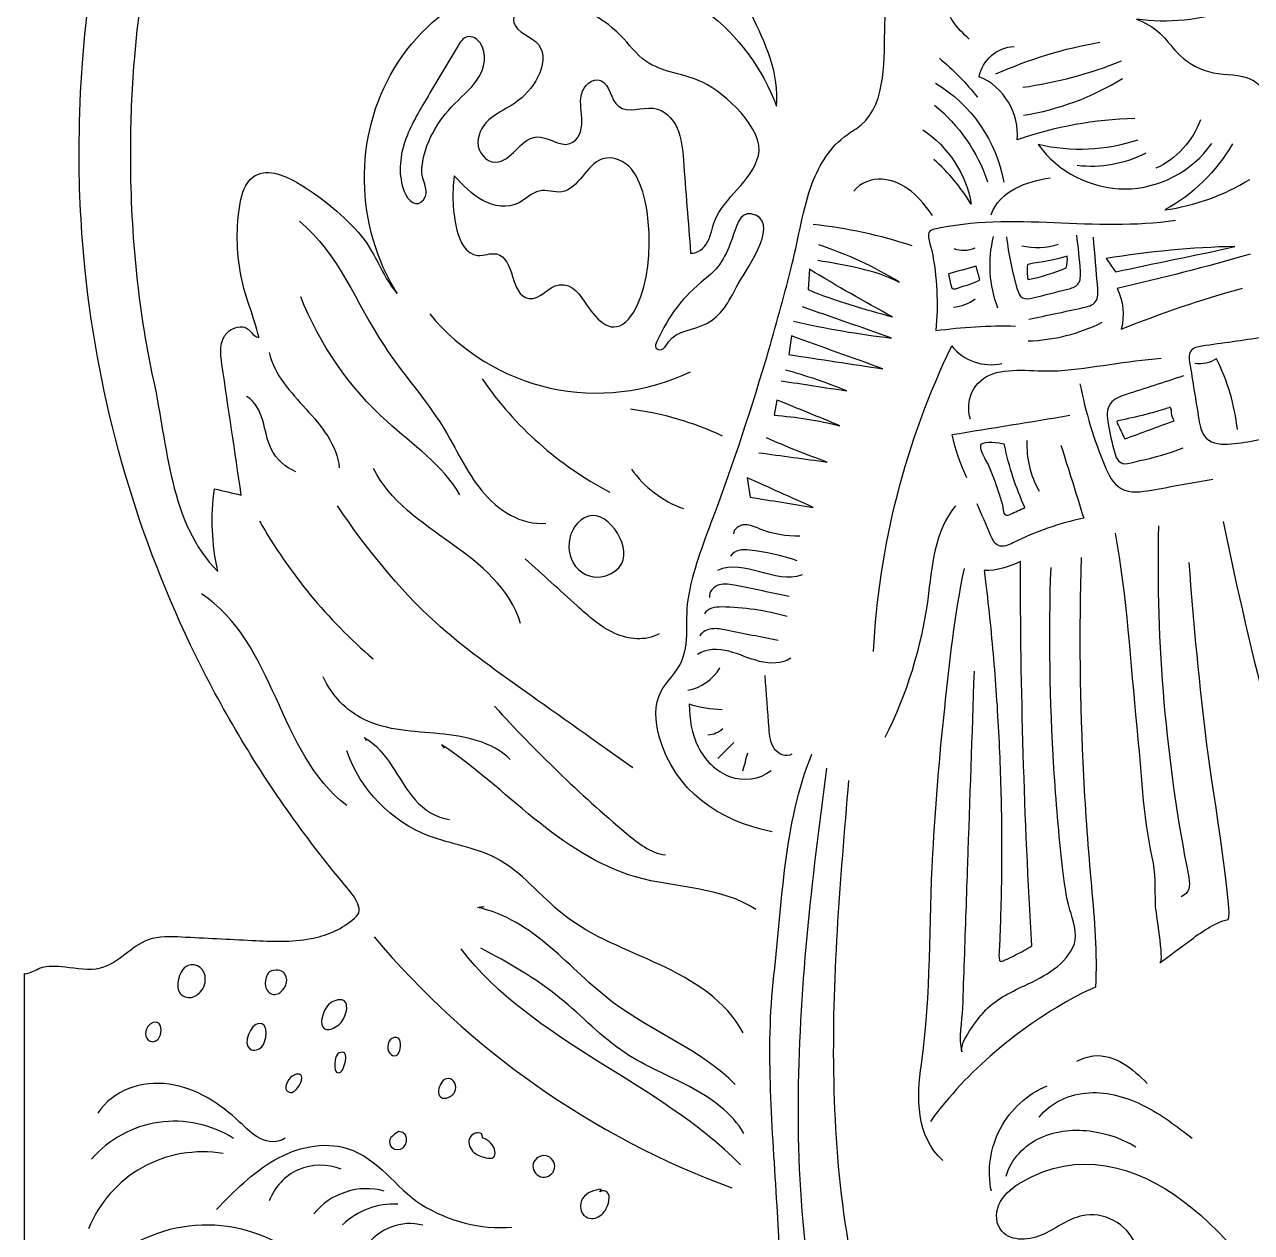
# Model space of a CAD drawing. Extents: x -16.5 to 33.6, y -23.1 to 38.3.
# Drawn here: x -16.51 to 9.34, y -8.63 to 16.82 of the extents above; entities that cross this region are included whole.
import ezdxf

# ---------------------------------------------------------------- set-up
doc = ezdxf.new("R2010")
doc.units = 0
doc.layers.add('LAYER_1', color=7, linetype='CONTINUOUS')

msp = doc.modelspace()

# ---------------------------------------------------------------- linework, layer by layer
at = {"layer": 'LAYER_1', "color": 7}
for points, knots in [([(32.986, 1.641), (32.737, 1.719), (32.465, 1.641), (32.228, 1.531), (31.991, 1.422), (31.766, 1.279), (31.512, 1.218), (31.263, 1.159), (30.994, 1.183), (30.76, 1.287), (30.63, 1.345), (30.51, 1.426), (30.376, 1.474), (30.183, 1.543), (29.977, 1.535), (29.778, 1.498), (29.625, 1.469), (29.431, 1.358), (29.282, 1.372), (29.284, 1.42), (29.307, 1.471), (29.338, 1.52), (29.395, 1.611), (29.48, 1.701), (29.526, 1.774), (29.664, 1.995), (29.79, 2.224), (29.916, 2.452), (30.17, 2.908), (30.408, 3.373), (30.631, 3.846), (31.081, 4.798), (31.468, 5.779), (31.789, 6.782), (32.447, 8.84), (32.824, 10.986), (32.912, 13.145), (32.925, 13.478), (32.932, 13.812), (32.932, 14.145), (32.932, 27.48), (22.122, 38.289), (8.788, 38.289), (-4.547, 38.289), (-15.357, 27.48), (-15.357, 14.145), (-15.357, 13.306), (-15.314, 12.467), (-15.228, 11.632), (-14.945, 8.9), (-14.192, 6.221), (-13.007, 3.742), (-12.428, 2.532), (-11.748, 1.37), (-10.976, 0.272), (-10.592, -0.274), (-10.185, -0.804), (-9.757, -1.316), (-9.654, -1.441), (-9.555, -1.546), (-9.495, -1.692), (-9.417, -1.882), (-9.452, -1.926), (-9.612, -2.058), (-9.858, -2.262), (-10.165, -2.383), (-10.477, -2.442), (-10.882, -2.519), (-11.297, -2.499), (-11.709, -2.479), (-12.205, -2.454), (-12.702, -2.429), (-13.199, -2.405), (-13.433, -2.393), (-13.674, -2.383), (-13.894, -2.461), (-14.265, -2.594), (-14.524, -2.959), (-14.905, -3.058), (-15.148, -3.12), (-15.403, -3.065), (-15.652, -3.035), (-15.828, -3.014), (-16.018, -3.005), (-16.187, -3.065), (-16.196, -3.069), (-16.506, -3.224), (-16.506, -3.174), (-16.506, -3.315), (-16.506, -23.146), (-16.506, -23.146), (-16.506, -23.146), (33.635, -23.146), (33.635, -23.146), (33.635, -23.146), (33.635, 1.467), (33.635, 1.505), (33.635, 1.405), (33.013, 1.633), (32.986, 1.641)], [0, 0, 0, 0, 1, 1, 1, 2, 2, 2, 3, 3, 3, 4, 4, 4, 5, 5, 5, 6, 6, 6, 7, 7, 7, 8, 8, 8, 9, 9, 9, 10, 10, 10, 11, 11, 11, 12, 12, 12, 13, 13, 13, 14, 14, 14, 15, 15, 15, 16, 16, 16, 17, 17, 17, 18, 18, 18, 19, 19, 19, 20, 20, 20, 21, 21, 21, 22, 22, 22, 23, 23, 23, 24, 24, 24, 25, 25, 25, 26, 26, 26, 27, 27, 27, 28, 28, 28, 29, 29, 29, 30, 30, 30, 31, 31, 31, 32, 32, 32, 33, 33, 33, 33]), ([(1.051, 34.703), (0.704, 34.268), (0.354, 33.731), (0.163, 33.206), (0.113, 33.067), (-0.168, 31.405), (0.067, 31.441), (-2.592, 31.03), (-4.777, 28.553), (-4.855, 25.864), (-4.931, 23.226), (-2.968, 20.735), (-0.41, 20.109), (-0.36, 20.102), (-0.31, 20.091), (-0.261, 20.075), (-0.311, 20.085), (-0.36, 20.097), (-0.41, 20.109), (-1.007, 20.191), (-1.591, 19.608), (-1.684, 18.987), (-1.784, 18.314), (-1.49, 17.652), (-1.197, 17.038), (-0.904, 16.424), (-0.596, 15.772), (-0.668, 15.096), (-1.24, 16.676), (-2.769, 17.866), (-4.441, 18.031), (-6.114, 18.197), (-7.846, 17.331), (-8.717, 15.893), (-9.585, 14.46), (-9.545, 12.562), (-8.655, 11.149), (-9.001, 11.54), (-9.115, 12.044), (-9.479, 12.444), (-9.854, 12.856), (-10.295, 13.211), (-10.775, 13.493), (-11.059, 13.66), (-11.434, 13.797), (-11.698, 13.601), (-11.866, 13.476), (-11.928, 13.256), (-11.964, 13.05), (-12.051, 12.55), (-12.043, 12.034), (-11.948, 11.536), (-11.9, 11.287), (-11.829, 11.043), (-11.74, 10.805), (-11.718, 10.747), (-11.56, 10.22), (-11.568, 10.222), (-11.712, 10.256), (-11.747, 10.397), (-11.871, 10.438), (-11.988, 10.476), (-12.158, 10.407), (-12.24, 10.324), (-12.406, 10.157), (-12.383, 9.886), (-12.348, 9.652), (-12.212, 8.736), (-12.077, 7.819), (-11.941, 6.902), (-12.128, 6.946), (-12.316, 6.99), (-12.504, 7.034), (-12.588, 6.457), (-12.563, 5.864), (-12.432, 5.296), (-13.46, 6.303), (-13.493, 7.973), (-13.789, 9.314), (-14.138, 10.899), (-14.277, 12.524), (-14.277, 14.145), (-14.277, 14.784), (-14.251, 15.422), (-14.199, 16.059), (-14.059, 17.756), (-13.732, 19.437), (-13.222, 21.062), (-12.725, 22.646), (-12.055, 24.175), (-11.228, 25.614), (-10.411, 27.037), (-9.442, 28.372), (-8.343, 29.59), (-7.246, 30.806), (-6.02, 31.905), (-4.693, 32.862), (-3.356, 33.827), (-1.916, 34.648), (-0.404, 35.305), (0.36, 35.638), (1.143, 35.929), (1.939, 36.176), (2.341, 36.301), (2.746, 36.415), (3.154, 36.517), (3.357, 36.568), (3.574, 36.597), (3.772, 36.663), (3.876, 36.697), (3.96, 36.755), (4.073, 36.77), (4.173, 36.783), (4.347, 36.707), (4.425, 36.73), (3.761, 36.534), (3.123, 36.251), (2.533, 35.891), (1.986, 35.557), (1.456, 35.211), (1.051, 34.703)], [0, 0, 0, 0, 1, 1, 1, 2, 2, 2, 3, 3, 3, 4, 4, 4, 5, 5, 5, 6, 6, 6, 7, 7, 7, 8, 8, 8, 9, 9, 9, 10, 10, 10, 11, 11, 11, 12, 12, 12, 13, 13, 13, 14, 14, 14, 15, 15, 15, 16, 16, 16, 17, 17, 17, 18, 18, 18, 19, 19, 19, 20, 20, 20, 21, 21, 21, 22, 22, 22, 23, 23, 23, 24, 24, 24, 25, 25, 25, 26, 26, 26, 27, 27, 27, 28, 28, 28, 29, 29, 29, 30, 30, 30, 31, 31, 31, 32, 32, 32, 33, 33, 33, 34, 34, 34, 35, 35, 35, 36, 36, 36, 37, 37, 37, 38, 38, 38, 39, 39, 39, 40, 40, 40, 40]), ([(-0.759, -0.192), (-1.874, 0.032), (-2.818, 0.67), (-3.137, 1.814), (-3.225, 2.13), (-3.252, 2.483), (-3.097, 2.771), (-3.007, 2.94), (-2.862, 3.072), (-2.757, 3.233), (-2.454, 3.698), (-2.605, 4.193), (-2.528, 4.698), (-2.436, 5.297), (-2.212, 5.865), (-2.001, 6.43), (-1.567, 7.592), (-1.176, 8.771), (-0.829, 9.963), (-0.653, 10.565), (-0.489, 11.17), (-0.336, 11.779), (-0.196, 12.337), (-0.116, 12.931), (0.086, 13.473), (0.235, 13.872), (0.472, 14.249), (0.819, 14.496), (0.918, 14.566), (1.024, 14.625), (1.116, 14.703), (1.668, 15.172), (1.589, 16.155), (1.616, 16.804), (1.654, 17.691), (1.646, 18.58), (1.591, 19.465), (1.55, 20.128), (1.484, 20.804), (1.65, 21.446), (1.815, 22.089), (2.27, 22.705), (2.917, 22.85)], [0, 0, 0, 0, 1, 1, 1, 2, 2, 2, 3, 3, 3, 4, 4, 4, 5, 5, 5, 6, 6, 6, 7, 7, 7, 8, 8, 8, 9, 9, 9, 10, 10, 10, 11, 11, 11, 12, 12, 12, 13, 13, 13, 14, 14, 14, 14]), ([(3.394, 16.505), (3.269, 16.624), (3.142, 16.744), (3.048, 16.889), (2.954, 17.034), (2.893, 17.208), (2.915, 17.379), (2.943, 17.609), (3.116, 17.801), (3.318, 17.913), (3.52, 18.026), (3.752, 18.072), (3.979, 18.117)], [0, 0, 0, 0, 1, 1, 1, 2, 2, 2, 3, 3, 3, 4, 4, 4, 4]), ([(-5.683, 16.395), (-5.832, 16.579), (-6.144, 16.631), (-6.198, 16.862), (-6.231, 17.002), (-6.141, 17.148), (-6.017, 17.221), (-5.893, 17.293), (-5.744, 17.306), (-5.6, 17.303), (-4.985, 17.292), (-4.377, 17.028), (-3.95, 16.585), (-3.775, 16.403), (-3.627, 16.192), (-3.421, 16.047), (-3.067, 15.798), (-2.599, 15.783), (-2.211, 15.593), (-1.764, 15.375), (-0.916, 14.619), (-1.049, 14.057), (-1.114, 13.784), (-1.299, 13.558), (-1.486, 13.349), (-1.673, 13.14), (-1.872, 12.929), (-1.972, 12.667), (-2.026, 12.525), (-2.049, 12.372), (-2.119, 12.237), (-2.189, 12.102), (-2.325, 11.983), (-2.476, 12), (-2.527, 12.655), (-2.578, 13.309), (-2.629, 13.964), (-2.646, 14.191), (-2.665, 14.423), (-2.758, 14.631), (-2.85, 14.84), (-3.033, 15.023), (-3.259, 15.052), (-3.508, 15.084), (-3.797, 14.937), (-3.994, 15.094), (-4.169, 15.234), (-4.161, 15.552), (-4.37, 15.634), (-4.547, 15.703), (-4.736, 15.527), (-4.777, 15.342), (-4.818, 15.157), (-4.767, 14.965), (-4.765, 14.775), (-4.763, 14.585), (-4.836, 14.366), (-5.017, 14.307), (-5.25, 14.231), (-5.481, 14.469), (-5.726, 14.449), (-6.072, 14.421), (-6.24, 13.914), (-6.587, 13.917), (-6.793, 13.919), (-6.955, 14.128), (-6.955, 14.334), (-6.955, 14.54), (-6.827, 14.728), (-6.666, 14.856), (-6.517, 14.974), (-6.34, 15.052), (-6.182, 15.159), (-5.976, 15.299), (-5.806, 15.491), (-5.692, 15.712), (-5.581, 15.927), (-5.531, 16.208), (-5.683, 16.395)], [0, 0, 0, 0, 1, 1, 1, 2, 2, 2, 3, 3, 3, 4, 4, 4, 5, 5, 5, 6, 6, 6, 7, 7, 7, 8, 8, 8, 9, 9, 9, 10, 10, 10, 11, 11, 11, 12, 12, 12, 13, 13, 13, 14, 14, 14, 15, 15, 15, 16, 16, 16, 17, 17, 17, 18, 18, 18, 19, 19, 19, 20, 20, 20, 21, 21, 21, 22, 22, 22, 23, 23, 23, 24, 24, 24, 25, 25, 25, 26, 26, 26, 26]), ([(8.9, 17.129), (8.268, 16.902), (7.579, 16.834), (6.915, 16.933), (7.091, 16.849), (7.264, 16.772), (7.408, 16.636), (7.542, 16.511), (7.644, 16.357), (7.77, 16.225), (7.951, 16.036), (8.182, 15.899), (8.432, 15.826), (8.701, 15.746), (8.985, 15.783), (9.252, 15.692), (9.357, 15.656), (9.458, 15.597), (9.526, 15.509), (9.603, 15.408), (9.632, 15.278), (9.652, 15.151), (9.668, 15.043), (9.679, 14.934), (9.685, 14.824), (9.69, 14.741), (9.713, 14.66), (9.713, 14.578), (9.714, 14.345), (9.691, 14.11), (9.688, 13.876), (9.648, 10.737), (10.233, 7.573), (10.89, 4.496), (11.569, 1.32), (12.46, -1.81), (13.553, -4.868), (15.095, -9.179), (17.041, -13.346), (19.366, -17.29)], [0, 0, 0, 0, 1, 1, 1, 2, 2, 2, 3, 3, 3, 4, 4, 4, 5, 5, 5, 6, 6, 6, 7, 7, 7, 8, 8, 8, 9, 9, 9, 10, 10, 10, 11, 11, 11, 12, 12, 12, 13, 13, 13, 13]), ([(-8.48, 13.241), (-8.632, 13.562), (-8.617, 13.942), (-8.515, 14.282), (-8.413, 14.622), (-8.23, 14.931), (-8.049, 15.236), (-7.826, 15.611), (-7.604, 15.986), (-7.381, 16.361), (-7.332, 16.443), (-7.274, 16.533), (-7.181, 16.557), (-7.078, 16.584), (-6.971, 16.516), (-6.909, 16.429), (-6.751, 16.208), (-6.813, 15.893), (-6.963, 15.667), (-7.112, 15.441), (-7.334, 15.273), (-7.519, 15.075), (-7.838, 14.734), (-8.148, 14.185), (-8.136, 13.701), (-8.132, 13.551), (-8.005, 13.349), (-8.063, 13.202), (-8.161, 12.956), (-8.378, 13.024), (-8.48, 13.241)], [0, 0, 0, 0, 1, 1, 1, 2, 2, 2, 3, 3, 3, 4, 4, 4, 5, 5, 5, 6, 6, 6, 7, 7, 7, 8, 8, 8, 9, 9, 9, 10, 10, 10, 10]), ([(6.879, 14.834), (6.036, 14.816), (5.196, 14.664), (4.4, 14.386), (4.457, 14.938), (4.117, 15.507), (3.605, 15.718), (3.663, 16.063), (3.986, 16.344), (4.336, 16.355)], [0, 0, 0, 0, 1, 1, 1, 2, 2, 2, 3, 3, 3, 3]), ([(2.413, 14.599), (2.949, 14.247), (3.328, 13.665), (3.434, 13.033), (3.219, 13.383), (2.953, 13.701), (2.647, 13.974)], [0, 0, 0, 0, 1, 1, 1, 2, 2, 2, 2]), ([(6.945, 14.383), (6.272, 14.156), (5.535, 14.123), (4.845, 14.288), (5.26, 13.709), (5.965, 13.349), (6.678, 13.353), (7.39, 13.357), (8.092, 13.725), (8.5, 14.309)], [0, 0, 0, 0, 1, 1, 1, 2, 2, 2, 3, 3, 3, 3]), ([(8.936, 14.305), (8.602, 13.721), (8.104, 13.233), (7.513, 12.911), (8.145, 12.999), (8.759, 13.219), (9.302, 13.554)], [0, 0, 0, 0, 1, 1, 1, 2, 2, 2, 2]), ([(-4.664, 10.906), (-4.814, 11.12), (-4.942, 11.372), (-5.247, 11.334), (-5.484, 11.303), (-5.627, 11.008), (-5.885, 11.047), (-6.288, 11.109), (-6.163, 11.897), (-6.562, 11.982), (-6.694, 12.011), (-6.829, 11.94), (-6.963, 11.952), (-7.208, 11.974), (-7.341, 12.247), (-7.398, 12.486), (-7.486, 12.859), (-7.506, 13.25), (-7.455, 13.63), (-7.274, 13.435), (-7.088, 13.237), (-6.854, 13.11), (-6.62, 12.983), (-6.325, 12.939), (-6.089, 13.063), (-5.944, 13.139), (-5.826, 13.275), (-5.666, 13.309), (-5.509, 13.341), (-5.347, 13.269), (-5.189, 13.293), (-4.819, 13.35), (-4.689, 13.868), (-4.333, 13.984), (-4.111, 14.058), (-3.859, 13.941), (-3.713, 13.759), (-3.213, 13.135), (-3.22, 11.254), (-3.779, 10.617), (-4.122, 10.225), (-4.438, 10.582), (-4.664, 10.906)], [0, 0, 0, 0, 1, 1, 1, 2, 2, 2, 3, 3, 3, 4, 4, 4, 5, 5, 5, 6, 6, 6, 7, 7, 7, 8, 8, 8, 9, 9, 9, 10, 10, 10, 11, 11, 11, 12, 12, 12, 13, 13, 13, 14, 14, 14, 14]), ([(2.617, 12.792), (2.488, 12.977), (2.348, 13.156), (2.173, 13.298), (1.998, 13.44), (1.785, 13.543), (1.56, 13.556), (1.335, 13.57), (1.099, 13.485), (0.959, 13.309)], [0, 0, 0, 0, 1, 1, 1, 2, 2, 2, 3, 3, 3, 3]), ([(3.853, 12.81), (3.935, 13.053), (4.135, 13.244), (4.362, 13.364), (4.589, 13.484), (4.843, 13.542), (5.096, 13.588)], [0, 0, 0, 0, 1, 1, 1, 2, 2, 2, 2]), ([(-2.132, 10.52), (-2.402, 10.38), (-2.763, 10.379), (-2.941, 10.133), (-2.976, 10.084), (-3.002, 10.028), (-3.05, 9.992), (-3.097, 9.956), (-3.178, 9.953), (-3.207, 10.006), (-3.229, 10.046), (-3.209, 10.096), (-3.189, 10.138), (-2.927, 10.693), (-2.65, 11.079), (-2.168, 11.457), (-1.821, 11.729), (-1.712, 11.992), (-1.57, 12.398), (-1.487, 12.639), (-1.407, 12.94), (-1.09, 12.791), (-0.617, 12.569), (-1.349, 11.6), (-1.508, 11.291), (-1.662, 10.992), (-1.833, 10.674), (-2.132, 10.52)], [0, 0, 0, 0, 1, 1, 1, 2, 2, 2, 3, 3, 3, 4, 4, 4, 5, 5, 5, 6, 6, 6, 7, 7, 7, 8, 8, 8, 9, 9, 9, 9]), ([(-10.715, 12.672), (-9.895, 11.997), (-9.516, 10.94), (-8.934, 10.052), (-8.546, 9.46), (-8.061, 8.934), (-7.69, 8.331), (-7.415, 7.885), (-7.203, 7.397), (-6.871, 6.991), (-6.539, 6.585), (-6.045, 6.261), (-5.523, 6.309)], [0, 0, 0, 0, 1, 1, 1, 2, 2, 2, 3, 3, 3, 4, 4, 4, 4]), ([(7.738, 12.69), (6.052, 12.426), (4.298, 12.88), (2.634, 12.499), (2.446, 12.456), (2.565, 12.245), (2.604, 12.056), (2.716, 11.502), (2.744, 10.93), (2.688, 10.368), (3.245, 10.443), (3.808, 10.476), (4.37, 10.465)], [0, 0, 0, 0, 1, 1, 1, 2, 2, 2, 3, 3, 3, 4, 4, 4, 4]), ([(0.2, 11.851), (0.788, 11.756), (1.387, 11.658), (1.919, 11.39), (1.387, 11.717), (0.815, 11.981), (0.221, 12.175)], [0, 0, 0, 0, 1, 1, 1, 2, 2, 2, 2]), ([(4.178, 12.346), (4.22, 11.972), (4.296, 11.602), (4.404, 11.241), (4.424, 11.172), (4.451, 11.097), (4.513, 11.06), (4.578, 11.022), (4.661, 11.039), (4.735, 11.058), (4.979, 11.119), (5.224, 11.18), (5.468, 11.242), (5.546, 11.261), (5.629, 11.284), (5.68, 11.345), (5.742, 11.419), (5.74, 11.526), (5.733, 11.622), (5.716, 11.876), (5.69, 12.13), (5.657, 12.382)], [0, 0, 0, 0, 1, 1, 1, 2, 2, 2, 3, 3, 3, 4, 4, 4, 5, 5, 5, 6, 6, 6, 7, 7, 7, 7]), ([(4.646, 10.606), (5.028, 10.688), (5.41, 10.77), (5.791, 10.852), (5.889, 10.873), (5.994, 10.899), (6.053, 10.979), (6.112, 11.059), (6.107, 11.168), (6.098, 11.266), (6.068, 11.622), (6.038, 11.978), (6.008, 12.334)], [0, 0, 0, 0, 1, 1, 1, 2, 2, 2, 3, 3, 3, 4, 4, 4, 4]), ([(5.433, 11.689), (5.175, 11.581), (4.906, 11.499), (4.631, 11.444), (4.606, 11.545), (4.603, 11.651), (4.621, 11.753), (4.637, 11.754), (4.636, 11.768), (4.652, 11.771), (4.917, 11.814), (5.198, 11.85), (5.453, 11.938), (5.453, 11.936), (5.453, 11.934), (5.454, 11.932), (5.469, 11.849), (5.453, 11.77), (5.433, 11.689)], [0, 0, 0, 0, 1, 1, 1, 2, 2, 2, 3, 3, 3, 4, 4, 4, 5, 5, 5, 6, 6, 6, 6]), ([(6.471, 11.604), (6.471, 11.604), (6.278, 11.886), (6.278, 11.886), (7.175, 12.035), (8.081, 12.12), (8.99, 12.14), (8.158, 11.948), (7.308, 11.79), (6.471, 11.604)], [0, 0, 0, 0, 1, 1, 1, 2, 2, 2, 3, 3, 3, 3]), ([(9.31, 11.976), (8.383, 11.709), (7.448, 11.469), (6.507, 11.256), (6.637, 10.992), (6.669, 10.682), (6.595, 10.398), (7.427, 10.733), (8.279, 11.022), (9.145, 11.26)], [0, 0, 0, 0, 1, 1, 1, 2, 2, 2, 3, 3, 3, 3]), ([(-0.002, 11.233), (-0.002, 11.233), (0.028, 11.659), (0.028, 11.659), (0.602, 11.309), (1.186, 10.976), (1.778, 10.658), (1.177, 10.823), (0.572, 10.988), (-0.002, 11.233)], [0, 0, 0, 0, 1, 1, 1, 2, 2, 2, 3, 3, 3, 3]), ([(3.612, 11.442), (3.61, 11.434), (3.602, 11.43), (3.595, 11.426), (3.595, 11.426), (3.594, 11.425), (3.594, 11.425), (3.438, 11.346), (3.267, 11.304), (3.1, 11.251), (3.08, 11.245), (3.057, 11.239), (3.041, 11.252), (3.031, 11.259), (3.026, 11.271), (3.022, 11.282), (2.989, 11.372), (2.967, 11.467), (2.957, 11.563), (3.15, 11.617), (3.343, 11.672), (3.537, 11.727), (3.562, 11.639), (3.586, 11.55), (3.611, 11.462), (3.613, 11.455), (3.615, 11.448), (3.612, 11.442)], [0, 0, 0, 0, 1, 1, 1, 2, 2, 2, 3, 3, 3, 4, 4, 4, 5, 5, 5, 6, 6, 6, 7, 7, 7, 8, 8, 8, 9, 9, 9, 9]), ([(-7.337, 6.909), (-7.7, 7.541), (-8.331, 7.963), (-8.871, 8.452), (-9.668, 9.174), (-10.295, 10.082), (-10.689, 11.083)], [0, 0, 0, 0, 1, 1, 1, 2, 2, 2, 2]), ([(-0.312, 10.567), (0.37, 10.41), (1.062, 10.291), (1.757, 10.212), (1.131, 10.431), (0.504, 10.65), (-0.122, 10.869)], [0, 0, 0, 0, 1, 1, 1, 2, 2, 2, 2]), ([(-7.97, 10.719), (-7.331, 9.937), (-6.423, 9.377), (-5.436, 9.158), (-4.449, 8.939), (-3.39, 9.062), (-2.479, 9.501)], [0, 0, 0, 0, 1, 1, 1, 2, 2, 2, 2]), ([(-0.405, 9.863), (-0.405, 9.863), (-0.348, 10.255), (-0.348, 10.255), (0.292, 10.024), (0.932, 9.794), (1.572, 9.563), (0.913, 9.663), (0.254, 9.763), (-0.405, 9.863)], [0, 0, 0, 0, 1, 1, 1, 2, 2, 2, 3, 3, 3, 3]), ([(9.586, 10.225), (9.156, 10.163), (8.725, 10.101), (8.294, 10.04), (8.204, 10.027), (8.104, 10.007), (8.054, 9.931), (8.011, 9.865), (8.022, 9.779), (8.034, 9.701), (8.099, 9.3), (8.164, 8.899), (8.229, 8.498), (8.252, 8.356), (8.28, 8.203), (8.383, 8.101), (8.515, 7.97), (8.725, 7.967), (8.911, 7.983), (9.287, 8.015), (9.659, 8.092), (10.018, 8.21)], [0, 0, 0, 0, 1, 1, 1, 2, 2, 2, 3, 3, 3, 4, 4, 4, 5, 5, 5, 6, 6, 6, 7, 7, 7, 7]), ([(-11.355, 9.91), (-11.25, 9.439), (-10.9, 9.069), (-10.575, 8.713), (-10.25, 8.357), (-9.921, 7.957), (-9.876, 7.478)], [0, 0, 0, 0, 1, 1, 1, 2, 2, 2, 2]), ([(1.375, 3.605), (1.489, 5.833), (2.053, 8.036), (3.023, 10.044), (3.266, 9.734), (3.695, 9.584), (4.078, 9.676)], [0, 0, 0, 0, 1, 1, 1, 2, 2, 2, 2]), ([(3.421, 8.504), (3.357, 8.691), (3.37, 8.902), (3.457, 9.079), (3.543, 9.256), (3.703, 9.396), (3.89, 9.459), (4.3, 9.598), (4.836, 9.494), (5.268, 9.523), (6.001, 9.573), (6.705, 9.738), (7.437, 9.784)], [0, 0, 0, 0, 1, 1, 1, 2, 2, 2, 3, 3, 3, 4, 4, 4, 4]), ([(9.044, 8.282), (8.985, 8.801), (8.833, 9.309), (8.598, 9.776), (8.466, 9.687), (8.299, 9.651), (8.142, 9.678)], [0, 0, 0, 0, 1, 1, 1, 2, 2, 2, 2]), ([(-0.571, 9.311), (-0.109, 9.24), (0.352, 9.169), (0.814, 9.098), (0.393, 9.269), (-0.038, 9.415), (-0.476, 9.538)], [0, 0, 0, 0, 1, 1, 1, 2, 2, 2, 2]), ([(7.902, 9.412), (7.494, 9.28), (7.087, 9.147), (6.679, 9.015), (6.562, 8.977), (6.437, 8.933), (6.365, 8.833), (6.279, 8.713), (6.295, 8.55), (6.319, 8.405), (6.353, 8.205), (6.397, 8.007), (6.449, 7.811), (6.545, 7.452), (6.715, 7.573), (6.987, 7.63), (7.298, 7.695), (7.602, 7.779), (7.897, 7.901)], [0, 0, 0, 0, 1, 1, 1, 2, 2, 2, 3, 3, 3, 4, 4, 4, 5, 5, 5, 6, 6, 6, 6]), ([(5.725, 9.248), (5.841, 8.655), (6.016, 8.074), (6.248, 7.516), (6.324, 7.333), (6.417, 7.14), (6.589, 7.042), (6.78, 6.934), (7.016, 6.97), (7.232, 7.008), (7.663, 7.085), (8.094, 7.163), (8.526, 7.24)], [0, 0, 0, 0, 1, 1, 1, 2, 2, 2, 3, 3, 3, 4, 4, 4, 4]), ([(-10.789, 7.396), (-11.015, 7.484), (-11.205, 7.659), (-11.311, 7.877), (-11.402, 8.064), (-11.43, 8.274), (-11.488, 8.473), (-11.546, 8.673), (-11.646, 8.876), (-11.828, 8.977)], [0, 0, 0, 0, 1, 1, 1, 2, 2, 2, 3, 3, 3, 3]), ([(-0.716, 8.585), (-0.716, 8.585), (-0.657, 8.905), (-0.657, 8.905), (-0.216, 8.725), (0.225, 8.545), (0.666, 8.365), (0.212, 8.476), (-0.25, 8.55), (-0.716, 8.585)], [0, 0, 0, 0, 1, 1, 1, 2, 2, 2, 3, 3, 3, 3]), ([(3.341, 7.268), (3.202, 7.557), (3.098, 7.863), (3.034, 8.177), (3.859, 8.312), (4.685, 8.447), (5.511, 8.583)], [0, 0, 0, 0, 1, 1, 1, 2, 2, 2, 2]), ([(6.669, 8.087), (6.618, 8.194), (6.567, 8.3), (6.516, 8.407), (6.509, 8.421), (6.502, 8.435), (6.502, 8.45), (6.502, 8.465), (6.505, 8.465), (6.52, 8.467), (6.721, 8.505), (6.913, 8.55), (7.112, 8.602), (7.235, 8.634), (7.358, 8.668), (7.48, 8.705), (7.52, 8.717), (7.56, 8.73), (7.6, 8.744), (7.619, 8.767), (7.627, 8.747), (7.642, 8.721), (7.656, 8.694), (7.654, 8.662), (7.655, 8.632), (7.658, 8.574), (7.676, 8.517), (7.707, 8.467), (7.361, 8.341), (7.015, 8.214), (6.669, 8.087)], [0, 0, 0, 0, 1, 1, 1, 2, 2, 2, 3, 3, 3, 4, 4, 4, 5, 5, 5, 6, 6, 6, 7, 7, 7, 8, 8, 8, 9, 9, 9, 10, 10, 10, 10]), ([(-1.042, 7.796), (-0.56, 7.731), (-0.078, 7.665), (0.403, 7.599), (-0.032, 7.75), (-0.461, 7.921), (-0.881, 8.112)], [0, 0, 0, 0, 1, 1, 1, 2, 2, 2, 2]), ([(3.64, 7.965), (3.705, 8.053), (4.029, 7.991), (4.131, 7.976), (4.134, 7.963), (4.136, 7.953), (4.136, 7.953), (4.228, 7.501), (4.372, 7.06), (4.566, 6.64), (4.463, 6.594), (4.361, 6.547), (4.258, 6.5), (4.225, 6.485), (4.185, 6.469), (4.152, 6.486), (4.093, 6.516), (4.108, 6.642), (4.092, 6.699), (4.065, 6.793), (4.035, 6.887), (4.004, 6.979), (3.94, 7.171), (3.869, 7.359), (3.789, 7.545), (3.764, 7.602), (3.666, 7.753), (3.636, 7.863), (3.625, 7.905), (3.623, 7.942), (3.64, 7.965)], [0, 0, 0, 0, 1, 1, 1, 2, 2, 2, 3, 3, 3, 4, 4, 4, 5, 5, 5, 6, 6, 6, 7, 7, 7, 8, 8, 8, 9, 9, 9, 10, 10, 10, 10]), ([(5.324, 7.955), (5.484, 7.443), (5.644, 6.93), (5.804, 6.417), (5.288, 6.309), (4.785, 6.133), (4.313, 5.897), (4.218, 5.849), (4.106, 5.797), (4.008, 5.84), (3.926, 5.876), (3.884, 5.965), (3.849, 6.047), (3.752, 6.272), (3.656, 6.497), (3.559, 6.721)], [0, 0, 0, 0, 1, 1, 1, 2, 2, 2, 3, 3, 3, 4, 4, 4, 5, 5, 5, 5]), ([(-6.057, 4.199), (-6.27, 4.931), (-6.907, 5.45), (-7.528, 5.892), (-8.149, 6.334), (-8.817, 6.78), (-9.153, 7.465)], [0, 0, 0, 0, 1, 1, 1, 2, 2, 2, 2]), ([(-1.221, 6.859), (-1.221, 6.859), (-1.286, 7.268), (-1.286, 7.268), (-0.823, 7.06), (-0.359, 6.852), (0.105, 6.644), (-0.337, 6.715), (-0.779, 6.787), (-1.221, 6.859)], [0, 0, 0, 0, 1, 1, 1, 2, 2, 2, 3, 3, 3, 3]), ([(-3.693, 1.155), (-4.46, 1.699), (-5.226, 2.244), (-5.992, 2.788), (-6.631, 3.242), (-7.272, 3.697), (-7.852, 4.225), (-8.643, 4.945), (-9.311, 5.79), (-9.914, 6.673)], [0, 0, 0, 0, 1, 1, 1, 2, 2, 2, 3, 3, 3, 3]), ([(-3.928, 5.461), (-4.069, 5.208), (-4.429, 5.104), (-4.687, 5.228), (-5.149, 5.451), (-5.154, 6.17), (-4.714, 6.424), (-4.273, 6.678), (-3.711, 5.852), (-3.928, 5.461)], [0, 0, 0, 0, 1, 1, 1, 2, 2, 2, 3, 3, 3, 3]), ([(3.105, 6.676), (2.649, 6.148), (2.612, 5.392), (2.518, 4.701), (2.381, 3.691), (2.076, 2.704), (1.618, 1.793)], [0, 0, 0, 0, 1, 1, 1, 2, 2, 2, 2]), ([(-0.174, 6.034), (-0.46, 6.029), (-0.747, 6.081), (-1.013, 6.187), (-1.118, 6.229), (-1.223, 6.279), (-1.336, 6.277), (-1.448, 6.274), (-1.569, 6.196), (-1.573, 6.083)], [0, 0, 0, 0, 1, 1, 1, 2, 2, 2, 3, 3, 3, 3]), ([(7.379, 6.255), (7.319, 3.772), (7.534, 1.283), (8.017, -1.154), (8.054, -1.341), (8.029, -1.485), (7.854, -1.56)], [0, 0, 0, 0, 1, 1, 1, 2, 2, 2, 2]), ([(6.463, 6.101), (6.718, 4.749), (6.783, 3.381), (6.922, 2.013), (7.013, 1.114), (7.042, 0.158), (7.239, -0.724), (7.316, -1.069), (7.298, -1.367), (7.309, -1.723), (7.314, -1.882), (7.495, -2.889), (7.408, -2.953), (7.611, -2.802), (7.813, -2.652), (8.016, -2.501), (8.272, -2.309), (8.538, -2.114), (8.848, -2.036), (8.969, -2.006), (8.44, 1.286), (8.403, 1.588), (8.247, 2.884), (8.121, 4.183), (8.024, 5.484)], [0, 0, 0, 0, 1, 1, 1, 2, 2, 2, 3, 3, 3, 4, 4, 4, 5, 5, 5, 6, 6, 6, 7, 7, 7, 8, 8, 8, 8]), ([(-0.231, 5.518), (-0.557, 5.632), (-0.895, 5.707), (-1.238, 5.742), (-1.312, 5.749), (-1.387, 5.755), (-1.459, 5.738), (-1.532, 5.722), (-1.601, 5.68), (-1.635, 5.615)], [0, 0, 0, 0, 1, 1, 1, 2, 2, 2, 3, 3, 3, 3]), ([(-3.141, 3.977), (-3.427, 3.821), (-3.786, 3.857), (-4.083, 3.992), (-4.379, 4.127), (-4.625, 4.349), (-4.866, 4.568), (-5.23, 4.898), (-5.594, 5.228), (-5.958, 5.558)], [0, 0, 0, 0, 1, 1, 1, 2, 2, 2, 3, 3, 3, 3]), ([(-0.129, 5.219), (-0.415, 5.118), (-0.728, 5.204), (-1.02, 5.285), (-1.312, 5.366), (-1.633, 5.44), (-1.91, 5.317)], [0, 0, 0, 0, 1, 1, 1, 2, 2, 2, 2]), ([(5.749, 5.589), (5.703, 4.054), (5.72, 2.518), (5.799, 0.985), (5.839, 0.209), (5.895, -0.565), (5.966, -1.338), (6.031, -2.041), (6.092, -2.757), (6.049, -3.464), (5.877, -3.536), (5.722, -3.612), (5.56, -3.703), (4.391, -4.358), (3.366, -5.213), (2.574, -6.293)], [0, 0, 0, 0, 1, 1, 1, 2, 2, 2, 3, 3, 3, 4, 4, 4, 5, 5, 5, 5]), ([(4.368, -2.787), (4.309, -2.816), (4.249, -2.845), (4.189, -2.872), (4.161, -2.884), (4.132, -2.895), (4.105, -2.907), (4.093, -2.912), (4.07, -2.928), (4.057, -2.927), (4.044, -2.927), (4.036, -2.913), (4.032, -2.9), (4.006, -2.824), (4.022, -2.758), (4.026, -2.68), (4.029, -2.595), (4.033, -2.511), (4.036, -2.426), (4.043, -2.257), (4.049, -2.087), (4.054, -1.918), (4.071, -1.333), (4.077, -0.749), (4.072, -0.164), (4.068, 0.421), (4.052, 1.005), (4.025, 1.589), (3.999, 2.173), (3.961, 2.757), (3.913, 3.34), (3.865, 3.919), (3.806, 4.498), (3.737, 5.076), (3.727, 5.156), (3.717, 5.236), (3.707, 5.316), (3.981, 5.3), (4.224, 5.392), (4.473, 5.506), (4.469, 2.805), (4.549, 0.103), (4.713, -2.593), (4.601, -2.663), (4.486, -2.728), (4.368, -2.787)], [0, 0, 0, 0, 1, 1, 1, 2, 2, 2, 3, 3, 3, 4, 4, 4, 5, 5, 5, 6, 6, 6, 7, 7, 7, 8, 8, 8, 9, 9, 9, 10, 10, 10, 11, 11, 11, 12, 12, 12, 13, 13, 13, 14, 14, 14, 15, 15, 15, 15]), ([(2.838, -7.117), (2.266, -6.601), (2.283, -5.788), (2.384, -5.088), (2.598, -3.605), (2.543, -2.139), (2.626, -0.65), (2.682, 0.37), (2.765, 1.388), (2.875, 2.404), (2.981, 3.387), (3.08, 4.389), (3.292, 5.356)], [0, 0, 0, 0, 1, 1, 1, 2, 2, 2, 3, 3, 3, 4, 4, 4, 4]), ([(3.494, 3.193), (3.448, 1.842), (3.401, 0.491), (3.355, -0.86), (3.332, -1.535), (3.308, -2.211), (3.285, -2.886), (3.274, -3.224), (3.262, -3.562), (3.25, -3.9), (3.24, -4.197), (3.159, -4.534), (3.237, -4.824), (3.182, -4.62), (3.569, -4.14), (3.698, -3.993), (3.924, -3.735), (4.249, -3.578), (4.554, -3.434), (4.98, -3.233), (5.443, -2.991), (5.607, -2.549), (5.681, -2.349), (5.569, -2.029), (5.513, -1.835), (5.428, -1.542), (5.393, -1.25), (5.358, -0.943), (5.28, -0.244), (5.219, 0.457), (5.175, 1.159), (5.087, 2.563), (5.067, 3.972), (5.115, 5.378)], [0, 0, 0, 0, 1, 1, 1, 2, 2, 2, 3, 3, 3, 4, 4, 4, 5, 5, 5, 6, 6, 6, 7, 7, 7, 8, 8, 8, 9, 9, 9, 10, 10, 10, 11, 11, 11, 11]), ([(-0.397, 4.767), (-0.769, 4.844), (-1.142, 4.92), (-1.514, 4.997), (-1.634, 5.021), (-1.76, 5.046), (-1.877, 5.011), (-1.995, 4.977), (-2.098, 4.862), (-2.076, 4.742)], [0, 0, 0, 0, 1, 1, 1, 2, 2, 2, 3, 3, 3, 3]), ([(-9.715, 0.36), (-10.445, 0.909), (-10.834, 1.789), (-11.209, 2.623), (-11.584, 3.456), (-12.012, 4.327), (-12.781, 4.821)], [0, 0, 0, 0, 1, 1, 1, 2, 2, 2, 2]), ([(-0.441, 4.344), (-0.89, 4.472), (-1.355, 4.539), (-1.822, 4.545), (-1.959, 4.546), (-2.126, 4.524), (-2.181, 4.398)], [0, 0, 0, 0, 1, 1, 1, 2, 2, 2, 2]), ([(-0.633, 3.839), (-0.998, 3.911), (-1.364, 3.984), (-1.729, 4.057), (-1.827, 4.077), (-1.928, 4.097), (-2.028, 4.085), (-2.128, 4.074), (-2.228, 4.026), (-2.279, 3.939)], [0, 0, 0, 0, 1, 1, 1, 2, 2, 2, 3, 3, 3, 3]), ([(-0.363, 3.468), (-0.552, 3.341), (-0.802, 3.344), (-1.023, 3.399), (-1.244, 3.454), (-1.452, 3.555), (-1.673, 3.611), (-1.894, 3.667), (-2.144, 3.671), (-2.334, 3.546)], [0, 0, 0, 0, 1, 1, 1, 2, 2, 2, 3, 3, 3, 3]), ([(-6.276, 1.331), (-6.659, 1.713), (-7.23, 1.825), (-7.768, 1.875), (-8.307, 1.925), (-8.867, 1.936), (-9.352, 2.175), (-9.732, 2.362), (-10.043, 2.687), (-10.213, 3.075)], [0, 0, 0, 0, 1, 1, 1, 2, 2, 2, 3, 3, 3, 3]), ([(-0.341, 1.446), (-0.465, 1.369), (-0.637, 1.442), (-0.718, 1.563), (-0.798, 1.684), (-0.812, 1.837), (-0.823, 1.982), (-0.852, 2.354), (-0.881, 2.727), (-0.909, 3.1)], [0, 0, 0, 0, 1, 1, 1, 2, 2, 2, 3, 3, 3, 3]), ([(-6.606, 2.453), (-5.743, 1.502), (-4.817, 0.608), (-3.835, -0.22), (-3.59, -0.426), (-3.324, -0.636), (-3.006, -0.679)], [0, 0, 0, 0, 1, 1, 1, 2, 2, 2, 2]), ([(-1.815, 2.381), (-2.049, 2.383), (-2.282, 2.422), (-2.504, 2.498), (-2.504, 2.188), (-2.454, 1.874), (-2.316, 1.597), (-2.179, 1.321), (-1.948, 1.083), (-1.658, 0.975), (-1.368, 0.868), (-1.019, 0.904), (-0.781, 1.101)], [0, 0, 0, 0, 1, 1, 1, 2, 2, 2, 3, 3, 3, 4, 4, 4, 4]), ([(-9.302, 1.735), (-9.318, 1.755), (-9.333, 1.776), (-9.349, 1.797), (-9.101, 1.656), (-8.918, 1.425), (-8.762, 1.187), (-8.605, 0.949), (-8.467, 0.697), (-8.279, 0.484), (-8.09, 0.27), (-7.838, 0.095), (-7.555, 0.07)], [0, 0, 0, 0, 1, 1, 1, 2, 2, 2, 3, 3, 3, 4, 4, 4, 4]), ([(-1.099, -1.83), (-1.835, -1.345), (-2.787, -1.385), (-3.634, -1.142), (-4.431, -0.912), (-5.131, -0.43), (-5.775, 0.092), (-6.419, 0.614), (-7.027, 1.186), (-7.721, 1.64), (-7.703, 1.618), (-7.686, 1.596), (-7.668, 1.574)], [0, 0, 0, 0, 1, 1, 1, 2, 2, 2, 3, 3, 3, 4, 4, 4, 4]), ([(-1.367, -4.43), (-1.727, -3.752), (-2.421, -3.321), (-3.117, -2.995), (-3.812, -2.67), (-4.552, -2.411), (-5.155, -1.935), (-5.645, -1.548), (-6.034, -1.026), (-6.589, -0.739), (-7.024, -0.515), (-7.523, -0.455), (-7.98, -0.281), (-8.785, 0.025), (-9.439, 0.701), (-9.718, 1.515)], [0, 0, 0, 0, 1, 1, 1, 2, 2, 2, 3, 3, 3, 4, 4, 4, 5, 5, 5, 5]), ([(-0.413, -12.264), (-0.494, -10.866), (-0.574, -9.468), (-0.655, -8.069), (-0.747, -6.466), (-0.906, -4.808), (-0.72, -3.213), (-0.538, -1.65), (-0.521, -0.031), (0.08, 1.447)], [0, 0, 0, 0, 1, 1, 1, 2, 2, 2, 3, 3, 3, 3]), ([(0.385, 1.147), (0.075, -1.21), (-0.206, -3.577), (-0.214, -5.954), (-0.222, -8.331), (0.048, -10.728), (0.814, -12.978)], [0, 0, 0, 0, 1, 1, 1, 2, 2, 2, 2]), ([(0.851, 0.89), (0.671, -1.221), (0.491, -3.336), (0.537, -5.454), (0.583, -7.571), (0.859, -9.7), (1.569, -11.696), (1.841, -12.461), (2.175, -13.202), (2.539, -13.927)], [0, 0, 0, 0, 1, 1, 1, 2, 2, 2, 3, 3, 3, 3]), ([(-1.535, -5.517), (-2.261, -4.776), (-3.282, -4.409), (-4.112, -3.786), (-4.582, -3.434), (-4.986, -3.002), (-5.434, -2.621), (-5.881, -2.239), (-6.388, -1.901), (-6.964, -1.786), (-6.918, -1.779), (-6.873, -1.772), (-6.827, -1.766)], [0, 0, 0, 0, 1, 1, 1, 2, 2, 2, 3, 3, 3, 4, 4, 4, 4]), ([(-1.352, -6.547), (-1.609, -6.106), (-2.047, -5.799), (-2.498, -5.56), (-2.949, -5.32), (-3.429, -5.132), (-3.856, -4.85), (-4.355, -4.519), (-4.764, -4.072), (-5.228, -3.694), (-5.739, -3.278), (-6.313, -2.948), (-6.897, -2.644)], [0, 0, 0, 0, 1, 1, 1, 2, 2, 2, 3, 3, 3, 4, 4, 4, 4]), ([(-12.806, -3.572), (-12.863, -3.634), (-12.943, -3.679), (-13.028, -3.683), (-13.113, -3.687), (-13.202, -3.647), (-13.245, -3.574), (-13.327, -3.439), (-13.252, -3.142), (-13.126, -3.044), (-12.961, -2.916), (-12.734, -3.037), (-12.703, -3.228), (-12.682, -3.35), (-12.722, -3.481), (-12.806, -3.572)], [0, 0, 0, 0, 1, 1, 1, 2, 2, 2, 3, 3, 3, 4, 4, 4, 5, 5, 5, 5]), ([(-11.272, -3.616), (-11.354, -3.602), (-11.414, -3.525), (-11.429, -3.444), (-11.445, -3.363), (-11.425, -3.279), (-11.394, -3.202), (-11.357, -3.106), (-11.177, -3.079), (-11.09, -3.126), (-11.025, -3.161), (-10.986, -3.235), (-10.983, -3.308), (-10.98, -3.382), (-11.01, -3.454), (-11.055, -3.512), (-11.107, -3.579), (-11.189, -3.631), (-11.272, -3.616)], [0, 0, 0, 0, 1, 1, 1, 2, 2, 2, 3, 3, 3, 4, 4, 4, 5, 5, 5, 6, 6, 6, 6]), ([(-9.998, -4.33), (-10.06, -4.36), (-10.139, -4.375), (-10.193, -4.333), (-10.253, -4.289), (-10.256, -4.201), (-10.242, -4.129), (-10.218, -4.01), (-10.161, -3.866), (-10.056, -3.795), (-9.982, -3.745), (-9.831, -3.691), (-9.759, -3.767), (-9.727, -3.801), (-9.719, -3.851), (-9.72, -3.897), (-9.724, -4.078), (-9.836, -4.252), (-9.998, -4.33)], [0, 0, 0, 0, 1, 1, 1, 2, 2, 2, 3, 3, 3, 4, 4, 4, 5, 5, 5, 6, 6, 6, 6]), ([(-13.687, -4.552), (-13.704, -4.573), (-13.727, -4.59), (-13.753, -4.601), (-13.787, -4.616), (-13.825, -4.619), (-13.86, -4.606), (-13.923, -4.582), (-13.957, -4.511), (-13.959, -4.444), (-13.966, -4.22), (-13.625, -4.075), (-13.629, -4.371), (-13.63, -4.435), (-13.645, -4.502), (-13.687, -4.552)], [0, 0, 0, 0, 1, 1, 1, 2, 2, 2, 3, 3, 3, 4, 4, 4, 5, 5, 5, 5]), ([(-11.51, -4.72), (-11.575, -4.784), (-11.683, -4.819), (-11.758, -4.767), (-11.919, -4.654), (-11.745, -4.244), (-11.573, -4.228), (-11.335, -4.206), (-11.411, -4.621), (-11.51, -4.72)], [0, 0, 0, 0, 1, 1, 1, 2, 2, 2, 3, 3, 3, 3]), ([(-8.721, -4.524), (-8.564, -4.49), (-8.575, -4.698), (-8.602, -4.797), (-8.614, -4.841), (-8.635, -4.889), (-8.677, -4.906), (-8.726, -4.926), (-8.782, -4.896), (-8.814, -4.854), (-8.89, -4.754), (-8.862, -4.555), (-8.721, -4.524)], [0, 0, 0, 0, 1, 1, 1, 2, 2, 2, 3, 3, 3, 4, 4, 4, 4]), ([(-9.803, -5.197), (-9.826, -5.24), (-9.873, -5.285), (-9.917, -5.264), (-9.942, -5.253), (-9.954, -5.224), (-9.96, -5.198), (-9.981, -5.113), (-9.974, -4.896), (-9.881, -4.851), (-9.652, -4.742), (-9.76, -5.12), (-9.803, -5.197)], [0, 0, 0, 0, 1, 1, 1, 2, 2, 2, 3, 3, 3, 4, 4, 4, 4]), ([(5.658, -5.023), (5.771, -4.973), (5.888, -4.928), (6.01, -4.913), (6.228, -4.887), (6.449, -4.959), (6.637, -5.072), (6.824, -5.186), (6.984, -5.339), (7.142, -5.491)], [0, 0, 0, 0, 1, 1, 1, 2, 2, 2, 3, 3, 3, 3]), ([(-10.674, -5.434), (-10.692, -5.503), (-10.733, -5.564), (-10.78, -5.616), (-10.79, -5.626), (-10.8, -5.637), (-10.811, -5.646), (-10.847, -5.676), (-10.892, -5.697), (-10.934, -5.68), (-11.089, -5.618), (-10.951, -5.397), (-10.869, -5.34), (-10.762, -5.266), (-10.629, -5.271), (-10.674, -5.434)], [0, 0, 0, 0, 1, 1, 1, 2, 2, 2, 3, 3, 3, 4, 4, 4, 5, 5, 5, 5]), ([(-7.44, -5.665), (-7.469, -5.723), (-7.523, -5.767), (-7.583, -5.79), (-7.632, -5.81), (-7.692, -5.815), (-7.735, -5.785), (-7.779, -5.754), (-7.795, -5.694), (-7.787, -5.641), (-7.773, -5.546), (-7.695, -5.383), (-7.582, -5.387), (-7.449, -5.393), (-7.389, -5.559), (-7.44, -5.665)], [0, 0, 0, 0, 1, 1, 1, 2, 2, 2, 3, 3, 3, 4, 4, 4, 5, 5, 5, 5]), ([(-11.016, -6.644), (-11.165, -6.753), (-11.378, -6.735), (-11.543, -6.652), (-11.709, -6.57), (-11.84, -6.433), (-11.975, -6.307), (-12.391, -5.916), (-12.895, -5.59), (-13.46, -5.509), (-14.025, -5.428), (-14.655, -5.637), (-14.961, -6.118)], [0, 0, 0, 0, 1, 1, 1, 2, 2, 2, 3, 3, 3, 4, 4, 4, 4]), ([(3.858, -7.766), (3.766, -7.321), (3.835, -6.844), (4.048, -6.443), (4.261, -6.041), (4.617, -5.717), (5.037, -5.544)], [0, 0, 0, 0, 1, 1, 1, 2, 2, 2, 2]), ([(4.866, -6.205), (5.113, -5.886), (5.517, -5.711), (5.92, -5.689), (6.323, -5.667), (6.724, -5.786), (7.084, -5.969), (7.444, -6.152), (7.767, -6.398), (8.085, -6.646)], [0, 0, 0, 0, 1, 1, 1, 2, 2, 2, 3, 3, 3, 3]), ([(6.889, -8.874), (6.719, -8.446), (6.216, -8.181), (5.767, -8.282), (5.456, -8.352), (5.201, -8.566), (4.909, -8.692), (4.617, -8.818), (4.218, -8.823), (4.043, -8.558), (3.931, -8.389), (3.952, -8.156), (4.053, -7.979), (4.153, -7.803), (4.321, -7.675), (4.496, -7.571), (6.857, -6.175), (9.322, -8.934), (10.18, -10.892), (10.783, -12.269), (10.947, -13.836), (10.64, -15.308)], [0, 0, 0, 0, 1, 1, 1, 2, 2, 2, 3, 3, 3, 4, 4, 4, 5, 5, 5, 6, 6, 6, 7, 7, 7, 7]), ([(-12.103, -6.654), (-12.566, -6.357), (-13.137, -6.234), (-13.681, -6.313), (-14.224, -6.392), (-14.737, -6.673), (-15.096, -7.089)], [0, 0, 0, 0, 1, 1, 1, 2, 2, 2, 2]), ([(4.167, -7.45), (4.269, -7.089), (4.553, -6.794), (4.894, -6.636), (5.234, -6.478), (5.624, -6.448), (5.995, -6.504), (6.314, -6.552), (6.623, -6.662), (6.901, -6.826)], [0, 0, 0, 0, 1, 1, 1, 2, 2, 2, 3, 3, 3, 3]), ([(-12.462, -8.148), (-12.089, -7.765), (-11.709, -7.377), (-11.246, -7.11), (-10.783, -6.842), (-10.218, -6.706), (-9.707, -6.863), (-9.031, -7.072), (-8.713, -7.686), (-8.138, -8.048), (-7.577, -8.401), (-6.902, -8.578), (-6.24, -8.519)], [0, 0, 0, 0, 1, 1, 1, 2, 2, 2, 3, 3, 3, 4, 4, 4, 4]), ([(-8.675, -6.885), (-8.724, -6.877), (-8.77, -6.849), (-8.796, -6.807), (-8.828, -6.755), (-8.825, -6.683), (-8.789, -6.633), (-8.766, -6.603), (-8.659, -6.509), (-8.622, -6.508), (-8.368, -6.504), (-8.419, -6.926), (-8.675, -6.885)], [0, 0, 0, 0, 1, 1, 1, 2, 2, 2, 3, 3, 3, 4, 4, 4, 4]), ([(-6.629, -7.051), (-6.661, -7.076), (-6.706, -7.072), (-6.747, -7.066), (-6.852, -7.048), (-6.96, -7.016), (-7.041, -6.946), (-7.122, -6.876), (-7.17, -6.76), (-7.135, -6.659), (-7.1, -6.558), (-6.964, -6.497), (-6.876, -6.557), (-6.873, -6.571), (-6.87, -6.584), (-6.868, -6.597), (-6.868, -6.597), (-6.851, -6.646), (-6.851, -6.646), (-6.723, -6.682), (-6.62, -6.795), (-6.597, -6.926), (-6.59, -6.97), (-6.593, -7.022), (-6.629, -7.051)], [0, 0, 0, 0, 1, 1, 1, 2, 2, 2, 3, 3, 3, 4, 4, 4, 5, 5, 5, 6, 6, 6, 7, 7, 7, 8, 8, 8, 8]), ([(-12.325, -6.972), (-12.902, -6.872), (-13.512, -6.977), (-14.023, -7.262), (-14.533, -7.548), (-14.941, -8.013), (-15.158, -8.557)], [0, 0, 0, 0, 1, 1, 1, 2, 2, 2, 2]), ([(-9.836, -7.3), (-10.121, -7.183), (-10.454, -7.187), (-10.736, -7.312), (-11.018, -7.436), (-11.245, -7.679), (-11.351, -7.968)], [0, 0, 0, 0, 1, 1, 1, 2, 2, 2, 2]), ([(-5.342, -7.28), (-5.362, -7.394), (-5.479, -7.481), (-5.593, -7.468), (-5.708, -7.455), (-5.802, -7.344), (-5.796, -7.229), (-5.791, -7.114), (-5.686, -7.012), (-5.57, -7.011), (-5.57, -7.011), (-5.514, -7.017), (-5.514, -7.017), (-5.402, -7.044), (-5.322, -7.167), (-5.342, -7.28)], [0, 0, 0, 0, 1, 1, 1, 2, 2, 2, 3, 3, 3, 4, 4, 4, 5, 5, 5, 5]), ([(-4.745, -7.913), (-4.662, -7.789), (-4.506, -7.73), (-4.357, -7.723), (-4.357, -7.723), (-4.387, -7.779), (-4.387, -7.779), (-4.343, -7.726), (-4.248, -7.751), (-4.213, -7.811), (-4.178, -7.871), (-4.189, -7.946), (-4.208, -8.013), (-4.239, -8.115), (-4.292, -8.215), (-4.378, -8.278), (-4.464, -8.341), (-4.587, -8.361), (-4.679, -8.307), (-4.809, -8.232), (-4.828, -8.037), (-4.745, -7.913)], [0, 0, 0, 0, 1, 1, 1, 2, 2, 2, 3, 3, 3, 4, 4, 4, 5, 5, 5, 6, 6, 6, 7, 7, 7, 7]), ([(-11.078, -8.908), (-11.705, -8.541), (-12.462, -8.4), (-13.179, -8.518), (-13.896, -8.635), (-14.568, -9.01), (-15.045, -9.558)], [0, 0, 0, 0, 1, 1, 1, 2, 2, 2, 2])]:
    msp.add_open_spline(points, degree=3, knots=knots, dxfattribs=at)
for points in [[(3.953, 15.777), (4.652, 16.088), (5.39, 16.313), (6.145, 16.445)], [(2.763, 16.108), (3.057, 15.862), (3.326, 15.586), (3.565, 15.286)], [(4.518, 15.494), (5.229, 15.595), (5.929, 15.782), (6.597, 16.049)], [(2.68, 15.582), (3.43, 15.139), (3.971, 14.356), (4.119, 13.498)], [(4.536, 14.907), (5.274, 15.022), (5.988, 15.287), (6.621, 15.682)], [(2.66, 15.119), (3.174, 14.698), (3.566, 14.132), (3.78, 13.504)], [(8.263, 14.808), (8.1, 14.363), (7.755, 13.987), (7.325, 13.787)], [(5.664, 13.851), (6.161, 13.793), (6.675, 13.887), (7.12, 14.115)], [(2.188, 12.154), (1.513, 12.378), (0.813, 12.528), (0.105, 12.601)], [(3.996, 10.843), (3.813, 11.321), (3.78, 11.855), (3.904, 12.352)], [(4.498, 12.157), (4.752, 12.098), (5.022, 12.109), (5.27, 12.19)], [(3.071, 12.096), (3.213, 12.045), (3.375, 12.05), (3.514, 12.11)], [(3.058, 10.864), (3.223, 10.879), (3.384, 10.938), (3.518, 11.035)], [(4.632, 10.151), (5.172, 10.166), (5.708, 10.301), (6.191, 10.544)], [(-6.864, 9.349), (-6.183, 8.351), (-5.252, 7.525), (-4.18, 6.967)], [(-1.804, 8.145), (-2.414, 8.433), (-3.07, 8.625), (-3.74, 8.711)], [(4.608, 8.053), (4.59, 7.683), (4.68, 7.309), (4.863, 6.987)], [(-3.722, 7.452), (-3.455, 7.07), (-3.067, 6.774), (-2.628, 6.618)], [(-11.558, 6.361), (-10.937, 5.261), (-10.121, 4.272), (-9.161, 3.452)], [(8.741, 6.349), (9.903, 0.623), (11.694, -4.974), (14.072, -10.311)], [(-2.537, 2.791), (-2.258, 2.84), (-2.004, 3.017), (-1.86, 3.261)], [(-2.11, 1.853), (-1.995, 1.858), (-1.882, 1.905), (-1.798, 1.984)], [(-1.903, 1.35), (-1.791, 1.463), (-1.679, 1.575), (-1.567, 1.687)], [(-1.379, 1.095), (-1.342, 1.221), (-1.305, 1.347), (-1.268, 1.474)], [(-9.14, -2.405), (-7.147, -4.781), (-4.522, -6.623), (-1.61, -7.691)], [(-1.424, -7.206), (-3.173, -5.432), (-5.799, -4.635), (-7.311, -2.655)], [(-8.928, -7.762), (-9.458, -7.607), (-10.073, -7.806), (-10.412, -8.242)], [(-8.643, -8.035), (-9.069, -8.015), (-9.5, -8.176), (-9.807, -8.471)], [(-8.116, -8.481), (-8.559, -8.359), (-9.069, -8.555), (-9.317, -8.941)]]:
    msp.add_open_spline(points, degree=3, dxfattribs=at)

doc.saveas('drawing.dxf')
